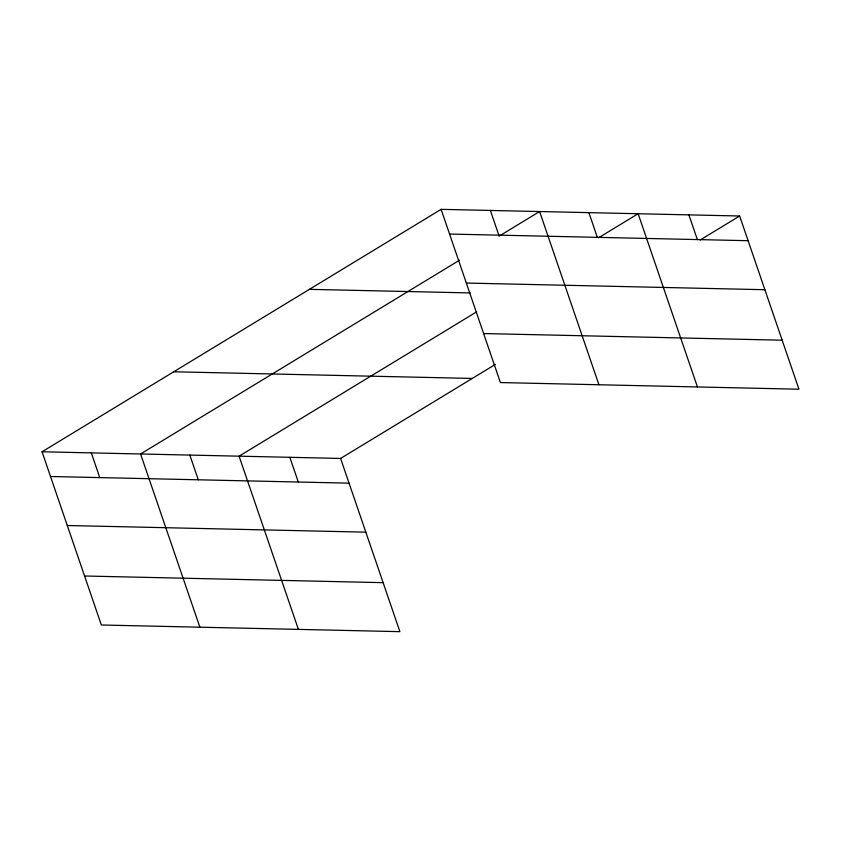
<?xml version="1.0" encoding="UTF-8"?>
<svg xmlns="http://www.w3.org/2000/svg" width="841" height="841" viewBox="0 0 841 841"><rect width="100%" height="100%" fill="white"/><g stroke="black" fill="none" stroke-linecap="round" stroke-linejoin="round"><path stroke-width="1.26" d="M42.05 451.785L340.594 458.44L399.895 631.654L101.351 625L42.05 451.785L441.105 209.346L739.649 216L798.95 389.215L500.406 382.56L441.105 209.346M459.512 260.205L140.573 453.982L199.874 627.197M499.018 236.205L539.617 211.543L598.929 384.757M476.668 311.832L239.086 456.179L298.397 629.394M598.634 237.74L638.14 213.73L697.441 386.955M340.594 458.44L495.444 364.363M700.143 240L739.649 216M449.567 234.05L748.101 240.705M466.345 283.06L764.889 289.714M309.414 289.346L470.161 292.931M483.628 333.551L782.172 340.206M173.74 371.775L472.274 378.439M50.513 476.5L349.057 483.155M67.291 525.509L365.835 532.164M84.573 576.001L383.118 582.655M688.895 214.865L697.357 239.58M588.879 212.636L597.341 237.351M490.366 210.439L498.829 235.154M289.84 457.315L298.303 482.019M189.824 455.076L198.287 479.791M91.312 452.889L99.774 477.593"/></g></svg>
